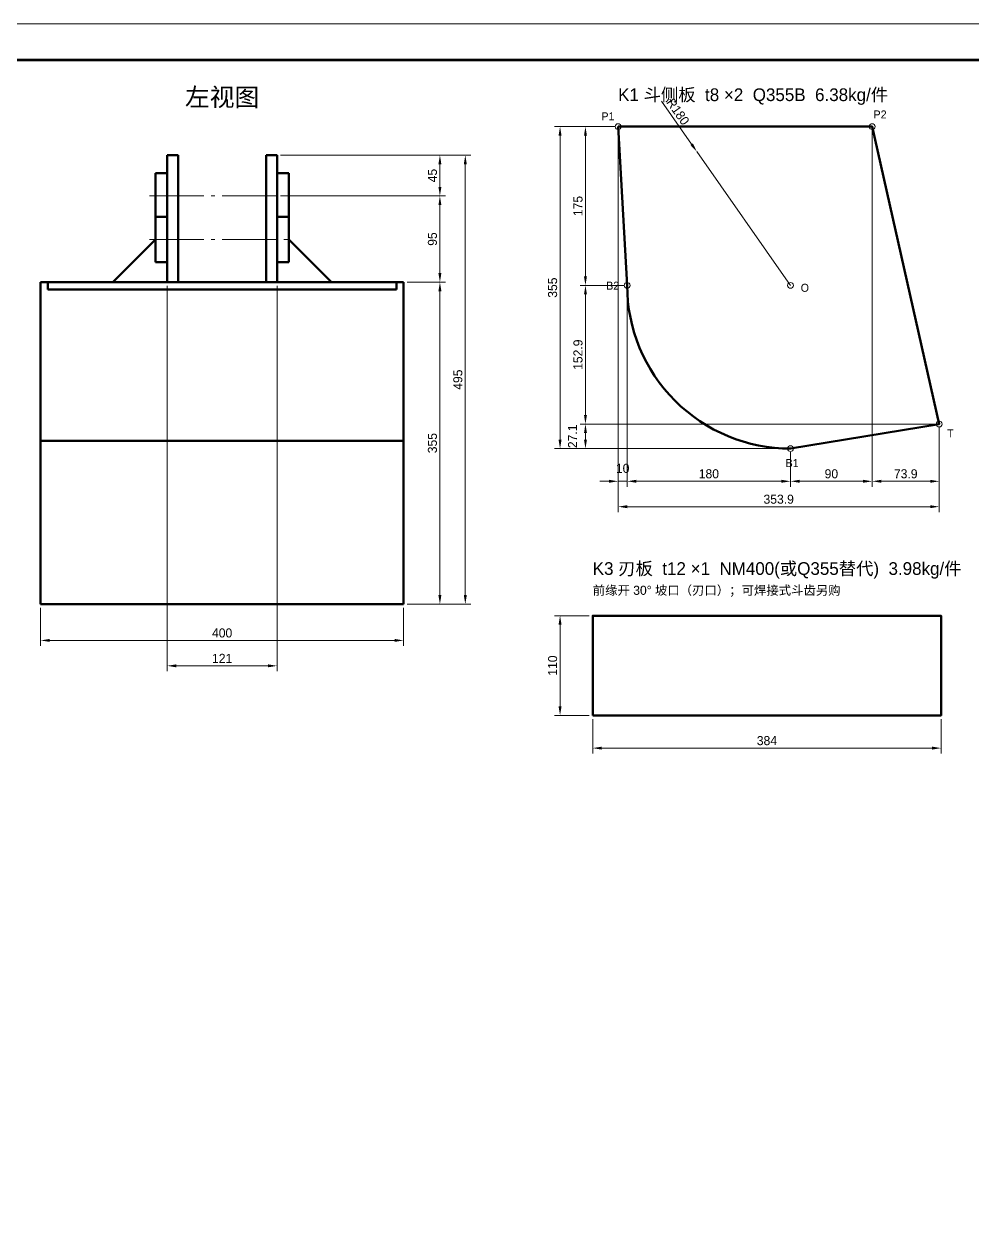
# Model space of a CAD drawing. Header units: millimetres. Extents: x 0 to 3364, y 0 to 2376.
# Drawn here: x 810 to 1855, y 1064 to 2376 of the extents above; entities that cross this region are included whole.
import ezdxf
from ezdxf.enums import TextEntityAlignment as Align

# ---------------------------------------------------------------- set-up
doc = ezdxf.new("R2010")
doc.units = ezdxf.units.MM
doc.header["$LTSCALE"] = 4
doc.linetypes.add('GB_CENTER', pattern=[20, 15, -2, 1, -2])
for name, color, linetype, lineweight in [('CENTER', 7, 'GB_CENTER', 18), ('DIM', 7, 'Continuous', 18), ('FRAME', 7, 'Continuous', 70), ('OUTLINE', 7, 'Continuous', 50), ('TEXT', 7, 'Continuous', 25), ('THIN', 7, 'Continuous', 18)]:
    doc.layers.add(name, color=color, linetype=linetype, lineweight=lineweight)
doc.styles.add('CJK', font='wqy-zenhei.ttc')
doc.dimstyles.new('GB', dxfattribs={"dimscale": 4, "dimtxt": 2.5, "dimasz": 2.5, "dimexe": 1.5, "dimexo": 1, "dimgap": 0.8, "dimtad": 1, "dimdec": 1, "dimdsep": 46, "dimtxsty": 'CJK', "dimcen": 2.5, "dimazin": 3, "dimtfac": 1, "dimtmove": 0, "dimatfit": 3, "dimlwd": 18, "dimlwe": 18})

msp = doc.modelspace()

# ---------------------------------------------------------------- linework, layer by layer
at = {"layer": 'CENTER'}
for p, q in [((948.79, 2186.16), (1108.79, 2186.16)), ((948.79, 2138.28), (1108.79, 2138.28))]:
    msp.add_line(p, q, dxfattribs=at)
at = {"layer": 'FRAME'}
msp.add_lwpolyline([(100, 40), (3324, 40), (3324, 2336), (100, 2336)], close=True, dxfattribs=at)
at = {"layer": 'OUTLINE'}
msp.add_lwpolyline([(1465.2, 2262.61), (1745.2, 2262.61), (1819.11, 1934.75), (1655.2, 1907.61, -0.4142136), (1475.2, 2087.61)], format="xyb", close=True, dxfattribs=at)
for points in [[(968.29, 2231.16), (968.29, 2228.45)], [(980.29, 2231.16), (968.29, 2231.16)], [(980.29, 2231.16), (980.29, 2228.45)], [(1077.29, 2231.16), (1077.29, 2228.45)], [(1089.29, 2231.16), (1077.29, 2231.16)], [(1089.29, 2231.16), (1089.29, 2228.45)], [(968.29, 2228.45), (968.29, 2180.57)], [(980.29, 2228.45), (980.29, 2180.57)], [(1077.29, 2228.45), (1077.29, 2180.57)], [(1089.29, 2228.45), (1089.29, 2180.57)], [(955.29, 2211.16), (955.29, 2163.28)], [(968.29, 2211.16), (955.29, 2211.16)], [(1102.29, 2211.16), (1089.29, 2211.16)], [(1102.29, 2211.16), (1102.29, 2163.28)], [(968.29, 2180.57), (968.29, 2141.45)], [(980.29, 2180.57), (980.29, 2141.45)], [(1077.29, 2180.57), (1077.29, 2141.45)], [(1089.29, 2180.57), (1089.29, 2141.45)], [(955.29, 2163.28), (955.29, 2113.28)], [(968.29, 2163.28), (955.29, 2163.28)], [(1102.29, 2163.28), (1089.29, 2163.28)], [(1102.29, 2163.28), (1102.29, 2113.28)], [(968.29, 2141.45), (968.29, 2091.16)], [(980.29, 2141.45), (980.29, 2091.16)], [(1077.29, 2141.45), (1077.29, 2091.16)], [(1089.29, 2141.45), (1089.29, 2091.16)], [(908.29, 2091.16), (955.29, 2138.16)], [(1149.29, 2091.16), (1102.29, 2138.16)], [(968.29, 2113.28), (955.29, 2113.28)], [(1102.29, 2113.28), (1089.29, 2113.28)], [(828.79, 2091.16), (836.79, 2091.16)], [(828.79, 1916.16), (828.79, 2091.16)], [(836.79, 2091.16), (1220.79, 2091.16)], [(836.79, 2091.16), (836.79, 2083.16)], [(1220.79, 2091.16), (1228.79, 2091.16)], [(1220.79, 2091.16), (1220.79, 2083.16)], [(1228.79, 1916.16), (1228.79, 2091.16)], [(836.79, 2083.16), (1220.79, 2083.16)], [(828.79, 1916.16), (1228.79, 1916.16)], [(828.79, 1736.16), (828.79, 1916.16)], [(1228.79, 1736.16), (1228.79, 1916.16)], [(828.79, 1736.16), (1228.79, 1736.16)]]:
    msp.add_lwpolyline(points, dxfattribs=at)
msp.add_lwpolyline([(1437.2, 1613.42), (1821.2, 1613.42), (1821.2, 1723.42), (1437.2, 1723.42)], close=True, dxfattribs=at)
at = {"layer": 'THIN'}
msp.add_lwpolyline([(0, 0), (3364, 0), (3364, 2376), (0, 2376)], close=True, dxfattribs=at)
for centre in [(1465.2, 2262.61), (1745.2, 2262.61), (1475.2, 2087.61), (1655.2, 2087.61), (1819.11, 1934.75), (1655.2, 1907.61)]:
    msp.add_circle(centre, 3.2, dxfattribs=at)

# ---------------------------------------------------------------- texts
at = {"layer": 'DIM', "style": 'CJK'}
for s, p in [('P1', (1453.96, 2274)), ('P2', (1753.87, 2276.05)), ('B2', (1459.2, 2087.26)), ('O', (1670.98, 2084.96)), ('T', (1831.32, 1924.41)), ('B1', (1656.99, 1891.71))]:
    msp.add_text(s, height=8.8, dxfattribs=at).set_placement(p, align=Align.MIDDLE_CENTER)
at = {"layer": 'TEXT', "style": 'CJK'}
msp.add_text('左视图', height=20, dxfattribs=at).set_placement((1028.79, 2279.16), align=Align.BOTTOM_CENTER)
for s, height, p in [('K1 斗侧板  t8 ×2  Q355B  6.38kg/件', 14, (1465.2, 2286.61)), ('K3 刃板  t12 ×1  NM400(或Q355替代)  3.98kg/件', 14, (1437.2, 1764.22)), ('前缘开 30° 坡口（刃口）；可焊接式斗齿另购', 10, (1437.2, 1743.42))]:
    msp.add_text(s, height=height, dxfattribs=at).set_placement(p, align=Align.BOTTOM_LEFT)

# ---------------------------------------------------------------- dimensions: what is measured, and where the dimension line sits
at = {"layer": 'DIM'}
msp.add_radius_dim(center=(1655.2, 2087.61), radius=180, location=(1524.42, 2274.38), dimstyle='GB', dxfattribs=at).render()
for base, p1, p2 in [((1401.2, 1907.61), (1655.2, 1907.61), (1465.2, 2262.61)), ((1429.2, 2087.61), (1475.2, 2087.61), (1465.2, 2262.61)), ((1268.79, 2186.16), (1089.29, 2186.16), (1089.29, 2231.16)), ((1296.79, 1736.16), (1228.79, 1736.16), (1089.29, 2231.16)), ((1268.79, 2091.16), (1228.79, 2091.16), (1089.29, 2186.16)), ((1268.79, 1736.16), (1228.79, 1736.16), (1228.79, 2091.16)), ((1429.2, 1934.75), (1819.11, 1934.75), (1475.2, 2087.61)), ((1429.2, 1907.61), (1655.2, 1907.61), (1819.11, 1934.75)), ((1401.2, 1613.42), (1437.2, 1613.42), (1437.2, 1723.42))]:
    msp.add_linear_dim(base=base, p1=p1, p2=p2, angle=90, dimstyle='GB', dxfattribs=at).render()
for base, p1, p2 in [((1465.2, 1871.61), (1465.2, 2262.61), (1475.2, 2087.61)), ((1465.2, 1843.61), (1465.2, 2262.61), (1819.11, 1934.75)), ((1655.2, 1871.61), (1655.2, 1907.61), (1745.2, 2262.61)), ((1745.2, 1871.61), (1745.2, 2262.61), (1819.11, 1934.75)), ((968.29, 1668.16), (968.29, 2091.16), (1089.29, 2091.16)), ((1475.2, 1871.61), (1475.2, 2087.61), (1655.2, 1907.61)), ((828.79, 1696.16), (828.79, 1736.16), (1228.79, 1736.16)), ((1437.2, 1577.42), (1437.2, 1613.42), (1821.2, 1613.42))]:
    msp.add_linear_dim(base=base, p1=p1, p2=p2, dimstyle='GB', dxfattribs=at).render()

doc.saveas('drawing.dxf')
